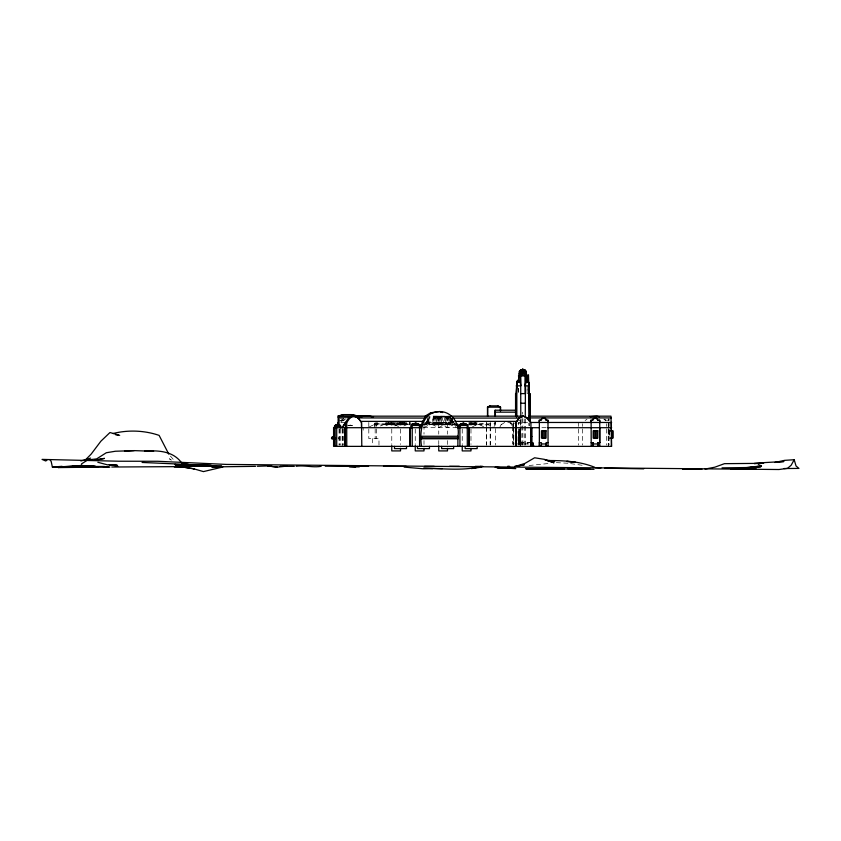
<?xml version="1.0" encoding="UTF-8"?>
<svg xmlns="http://www.w3.org/2000/svg" width="841" height="841" viewBox="0 0 841 841"><rect width="100%" height="100%" fill="white"/><g stroke="black" fill="none" stroke-linecap="round" stroke-linejoin="round"><path stroke-width="0.63" stroke-dasharray="4.21 3.15" d="M385.861 422.35L385.861 424.821L406.424 424.821L406.424 422.35M388.489 424.821L388.489 422.35M391.118 424.821L391.118 422.35M399.401 424.821L399.401 422.35M400.516 425.136L400.516 422.571M404.626 424.821L404.626 422.35M409.346 424.821L409.346 422.35M428.122 418.65L428.122 424.821L428.164 416.169M436.332 424.821L436.332 416.169M438.949 424.821L438.949 416.169M441.578 424.821L441.578 416.169M443.754 424.821L443.754 416.169M445.509 424.821L445.509 416.169M447.486 416.169L447.486 434.145M449.872 424.821L449.872 417.409M450.734 417.409L450.734 424.821L450.776 416.169L432.831 416.169L432.831 424.821L453.404 424.821L453.404 421.12M451.606 419.88L451.606 424.821L451.638 417.409M452.49 424.821L452.49 419.88M469.005 424.821L469.005 422.35M470.981 425.136L470.981 422.571M475.102 424.821L475.102 422.35M520.295 445.131L520.316 428.942L520.348 438.823M608.285 420.185L608.295 419.028M608.81 420.185L608.821 419.028M409.525 422.308L409.441 424.821L403.249 423.832L397.068 424.821L394.85 425.977M456.411 424.821L450.229 423.832L444.048 424.821L438.487 427.701L432.926 424.821L433.189 417.273M374.266 427.701L374.718 422.466L374.96 423.822M454.014 422.466L421.825 422.897M376.715 425.599L377.283 422.466M494.907 423.822L495.149 422.466L495.402 423.822L470.035 423.822M499.586 427.701L501.057 424.8L503.77 422.466M343.475 420.7L344.295 420.08L339.575 420.08M504.705 422.466L501.057 424.8M585.126 420.511L586.986 419.207M340.857 420.511L343.801 418.555M340.826 421.877L342.602 420.7M346.135 418.608L342.707 420.7M369.136 427.123C374.676 423.496 382.298 422.771 388.174 425.977M380.363 425.977C386.24 422.771 393.861 423.496 399.401 427.123M403.848 425.977L406.077 424.821L412.258 423.832M424.001 427.701C430.939 422.781 440.558 422.781 447.486 427.701L453.057 424.821L455.528 424.432M472.095 427.123C478.382 422.918 487.065 422.918 493.352 427.123M348.016 425.651L353.073 425.651M347.69 425.609L350.539 425.136M421.793 424.631L426.744 423.832L432.926 424.821M529.063 465.515L548.479 463.507M556.353 462.634L567.885 463.233M339.964 418.608L345.104 418.608M605.1 420.185L609.052 420.185M339.344 420.7L343.58 420.7L340.931 422.466L344.074 422.466M425.767 422.466L454.571 422.466M527.57 422.466L518.403 422.466L518.403 426.387M507.281 421.846L510.371 423.149L516.616 423.149M517.856 423.149L522.85 423.149M374.476 423.822L410.303 423.822M424.221 423.822L457.946 423.832M373.583 424.821L382.581 424.821M421.846 424.821L429.909 424.821L429.909 416.169M476.889 422.35L476.889 424.821L467.543 424.821L473.725 423.832L479.906 424.821L488.905 424.821M423.517 427.701L456.621 427.701M541.909 427.701L547.123 427.701M610.019 430.813L608.285 430.813L608.285 438.098L610.019 438.098M520.253 431.37L518.035 431.37L518.109 443.953M338.135 437.804L339.07 437.804M338.135 438.771L339.07 438.771M519.749 442.597L530.871 442.597M520.537 442.692L522.986 442.692L522.986 446.371M529.357 442.692L527.191 442.692L527.191 443.953M528.915 443.953L512.642 443.953L512.642 427.701M582.088 465.252L570.135 463.549M350.045 425.136L352.505 425.651M509.898 422.466L511.528 423.149L513.504 425.882M479.906 424.821L484.353 427.123M171.375 460.122L169.43 458.765L171.448 460.279M604.269 419.028L605.877 420.185M603.743 419.028L605.341 420.185M516.889 418.671L521.946 422.466M170.439 456.085L174.476 460.826M450.082 417.041L452.794 420.511M510.371 423.149L513.672 427.701M453.467 421.383L455.433 427.701M454.907 423.507L456.169 427.701M522.576 412.164L522.629 414.171M608.979 419.028L608.989 420.185M608.442 419.028L608.463 420.185M609.494 430.813L609.494 438.098M609.399 430.813L609.399 438.098M609.052 422.466L609.052 426.387M609.052 429.005L609.052 444.71M608.81 430.813L608.81 438.098M608.747 423.769L608.747 427.701M608.747 428.942L608.747 445.131M608.516 423.769L608.516 426.387M608.516 428.942L608.516 445.131M608.222 423.769L608.222 426.387M608.222 428.942L608.222 446.371M606.445 423.769L606.445 426.387M606.445 428.942L606.445 445.131M582.329 423.769L582.329 426.387M582.329 428.942L582.329 445.131M578.408 422.466L578.408 426.387M578.408 428.942L578.408 445.131M529.199 423.202L529.199 425.777M528.894 423.202L529.042 425.777M527.801 442.692L527.801 443.953M527.149 385.872L527.149 393.599L526.992 388.447M525.278 418.923L525.247 445.11M524.773 418.923L524.805 445.089M522.85 418.503L522.923 445.131M522.135 442.597L522.198 445.131M521.946 418.692L521.946 445.131M520.789 418.923L520.758 445.099M520.611 442.692L520.611 445.141M520.316 421.141L520.316 426.387M520.295 419.974L520.295 425.125M520.295 428.952L520.295 446.371M520.106 431.37L520.032 443.953M519.896 431.37L519.822 443.953M519.612 431.37L519.749 445.11M519.559 428.942L519.559 445.131M519.402 431.37L519.265 443.953M519.191 428.952L519.191 443.953M518.75 431.37L518.75 443.953M518.571 388.447L518.571 393.599L518.413 388.447M518.676 431.37L518.676 443.953M518.403 428.942L518.403 445.131M518.319 431.37L518.245 443.953M513.767 427.701L513.767 443.953M513.515 422.739L513.515 427.985M513.515 429.299L513.515 445.057M513.199 422.739L513.199 425.367M513.199 426.681L513.199 445.057M495.612 422.571L495.612 425.136M495.612 428.542L495.612 445.099M494.697 422.466L494.697 426.387M490.587 422.739L490.587 425.367M490.587 426.681L490.587 445.057M490.156 422.739L490.156 425.367M490.156 426.681L490.156 445.057M486.676 422.466L486.676 426.387M486.676 427.701L486.676 445.131M486.382 422.739L486.382 425.367M486.382 426.681L486.382 445.057M475.133 422.35L475.133 424.821M473.409 422.35L473.357 424.821M470.981 428.984L470.981 444.469M470.771 422.35L470.739 424.821M462.235 428.984L462.235 444.469M452.521 417.409L452.521 424.821M449.924 416.169L449.924 424.821M449.031 416.169L449.01 424.821M447.486 440.6L447.486 444.469M447.286 416.169L447.254 424.821M445.541 416.169L445.541 424.821M444.658 416.169L444.637 424.821M442.482 416.169L442.482 424.821M441.609 416.169L441.609 424.821M439.002 416.169L439.002 424.821M438.75 416.169L438.75 434.145M438.75 440.6L438.75 444.469M436.374 416.169L436.374 424.821M429.026 416.169L429.026 424.821L429.005 417.409M427.281 417.409L427.281 424.821M427.249 419.88L427.249 424.821M425.546 422.35L425.525 424.821M424.001 425.136L424.001 434.145M424.001 440.6L424.001 444.469M415.254 429.036L415.254 444.479M410.261 422.35L410.261 424.821M404.668 422.35L404.668 424.821M402.051 422.35L402.051 424.821M402.03 422.35L402.03 424.821M400.516 428.984L400.516 444.469M399.454 422.35L399.454 424.821M396.773 422.35L396.773 424.821M395.512 422.35L395.512 424.821M391.769 422.571L391.769 425.136M391.769 428.984L391.769 444.469M391.139 422.35L391.139 424.821M388.531 422.35L388.531 424.821M378.976 445.078L378.976 438.592L368.81 438.592L368.81 428.91M376.337 422.455L376.337 426.387M376.337 428.91L376.337 438.592M375.17 422.466L375.17 426.387M375.17 428.91L375.17 438.592M372.616 438.592L372.616 445.078M368.81 422.466L368.81 427.701M363.175 427.701L363.175 430.193M343.454 428.942L343.454 445.131M342.487 428.942L342.487 445.131M342.171 428.942L342.171 446.371M340.384 428.942L340.384 445.131M339.28 428.942L339.28 445.131M339.07 428.963L339.07 445.11M386.744 422.35L386.744 424.821L386.765 422.35M387.627 422.35L387.627 424.821L387.648 422.35M389.351 422.35L389.351 424.821L389.394 422.35M390.224 422.35L390.224 424.821L390.266 422.35M391.959 422.35L391.959 424.821L392.022 422.35M392.852 422.35L392.852 424.821L392.873 422.35M393.704 422.35L393.704 424.821L393.756 422.35M394.597 422.35L394.597 424.821L394.618 422.35M397.656 422.35L397.656 424.821L397.688 422.35M398.539 422.35L398.539 424.821L398.571 422.35M400.274 422.35L400.274 424.821L400.305 422.35M401.146 422.35L401.146 424.821L401.178 422.35M403.764 422.35L403.764 424.821L403.785 422.35M405.52 422.35L405.52 424.821L405.53 422.35M426.366 421.12L426.366 424.821L426.429 421.12M433.714 416.169L433.714 424.821L433.746 416.169M434.597 416.169L434.597 424.821L434.629 416.169M435.459 416.169L435.459 424.821L435.512 416.169M437.204 416.169L437.204 424.821L437.246 416.169M438.098 416.169L438.098 424.821L438.119 416.169M439.811 416.169L439.811 424.821L439.864 416.169M440.695 416.169L440.695 424.821L440.726 416.169M446.382 416.169L446.382 424.821L446.424 416.169M448.127 416.169L448.127 424.821L448.158 416.169M469.867 422.35L469.867 424.821L469.909 422.35M471.612 422.35L471.612 424.821L471.654 422.35M472.495 422.35L472.495 424.821L472.516 422.35M474.229 422.35L474.229 424.821L474.271 422.35M475.985 422.35L475.985 424.821L476.006 422.35M520.337 428.942L520.316 445.131L520.348 428.931M402.944 424.821L402.944 422.35L402.881 424.821"/><path stroke-width="1.26" d="M419.596 446.371L419.554 425.462M420.332 427.701L420.332 425.462L411.091 425.462L411.091 427.701M529.998 421.541L529.998 393.599L529.042 393.599L528.474 374.718M599.749 442.597L599.749 427.701M494.865 416.169L495.149 410.219L515.911 410.219M517.846 382.266L518.34 380.269L518.382 381.425M518.687 382.266L518.645 380.269L519.654 380.847L519.812 382.266M527.265 382.266L527.223 380.269L528.085 381.425L527.959 380.847M522.713 369.945L522.787 369.399L524.837 369.945L526.214 371.396L526.971 381.005M528.085 382.266L527.906 380.847L526.918 380.269L528.232 380.847L528.894 385.872M518.392 381.005L519.349 371.396L520.726 369.945L522.787 369.399L524.595 369.945L525.814 371.396L526.045 375.275M525.278 417.62L525.457 375.275M529.336 385.872L525.173 385.872L525.772 382.266L528.779 382.266L529.336 385.872L529.336 421.425M525.173 385.872L525.72 382.266M516.227 393.714L516.9 382.266L516.374 393.599M519.496 382.266L518.645 380.269L517.657 380.847L517.551 382.266M526.424 381.425L527.244 380.416M517.488 382.266L518.056 380.416M517.793 381.425L518.214 380.416M526.424 382.266L527.223 380.269L526.214 380.847L526.056 382.266M421.183 427.701L421.877 424.673L419.27 425.346M516.668 416.673L516.668 385.872L517.341 380.847L519.044 380.416M517.478 381.425L517.635 380.847M421.551 424.673L422.55 421.383L426.25 416.169L424.579 418.082M421.509 446.371C419.459 432.263 421.257 411.943 439.696 411.554C452.458 411.533 460.332 424.789 457.882 436.542M540.868 420.185L542.13 418.208L543.318 417.914L544.81 418.208L546.198 420.185M592.621 420.185L593.01 419.028L595.081 417.914L596.574 418.208L597.962 420.185M520.369 375.275L520.695 385.872M357.236 417.21L357.709 415.99L358.171 417.21L358.171 415.99L351.181 414.602L343.622 414.602L338.135 415.99L338.135 425.083M544.81 418.208L542.392 418.208L541.005 420.185L539.207 420.185L539.354 422.466M596.574 418.208L594.156 418.208L592.768 420.185L590.971 420.185L591.118 422.466M774.813 462.487L784.527 460.363L794.198 459.722L791.16 465.241L787.512 468.353L778.966 469.52L226.429 464.421L157.782 461.278L118.959 461.225L42.05 459.396L45.666 460.963L46.886 460.332M342.14 427.701L348.51 417.914L352.621 416.169L427.543 416.169M342.34 427.701L345.409 422.466L345.399 446.371M530.986 446.371L530.934 422.466L527.633 417.914L523.523 416.169L519.412 417.914L516.111 422.466L515.901 446.371L516.069 422.466L519.181 417.914L523.102 416.169L518.823 417.914M346.765 446.371L346.713 422.466L350.014 417.914L354.124 416.169L358.245 417.914L361.535 422.466L361.798 446.371M336.211 427.701L336.211 425.704L338.208 424.484L340.342 425.704L340.206 427.701L340.185 426.135M336.211 425.704L336.642 425.125M334.834 446.371L334.918 425.704L337.052 424.484L338.734 425.125M519.749 371.396L520.968 369.945L522.787 369.399L524.521 369.945L525.699 371.396M519.181 375.275L518.592 381.005M412.153 427.701L412.153 424.852L415.717 423.118L419.533 424.852L419.533 427.701M412.153 424.852L412.91 424.022M59.711 466.923L58.492 467.585L57.272 466.85L52.384 467.081L62.055 466.324M411.901 425.462L412.71 424.022L415.717 423.118L418.513 424.022L419.27 425.462L421.877 424.673M459.606 425.462L460.426 424.022L463.433 423.118L467.249 424.852L467.312 446.371M84.994 460.353L91.175 454.087L100.878 441.21L109.971 432.526L119.685 435.344M81.472 463.927L86.518 460.7M425.083 416.169L430.739 412.752L439.696 411.554M500.584 411.028L500.584 407.17L497.641 405.856L490.187 405.856L487.706 407.17L487.706 416.169M521.693 369.945L522.787 369.399L523.869 369.945L524.742 375.275M487.475 416.169L487.475 407.17L490.187 405.856M517.919 380.416L518.666 380.416M515.207 466.503L524.921 463.402L534.624 457.777L544.327 459.344L554.03 462.802L544.936 459.806L554.639 461.352L548.143 460.794M343.622 414.602L339.07 415.99L339.07 425.083M80.862 461.005L90.565 458.114M113.009 433.535C127.927 429.73 144.61 430.382 159.117 435.386L168.82 454.182M471.475 468.605L481.178 466.408C462.392 471.212 442.723 468.311 423.559 468.269L442.355 468.626M590.203 416.673L596.984 416.169L599.454 416.747M758.435 463.854L764.501 462.592L783.917 461.509L778.713 462.066M758.214 463.927L763.891 462.792L754.188 463.538L763.292 463.328L724.469 463.664L714.766 467.207L705.052 469.068M95.39 460.206L104.484 458.398L94.781 460.122M222.833 467.007L203.427 471.601L193.724 468.784L183.401 467.154L194.334 468.889L193.724 468.784M516.342 466.292L524.311 464.789L514.597 466.387M743.265 467.974L761.462 465.872L747.512 468.006M472.085 468.448L481.788 467.102M72.379 466.566L82.082 465.325L72.379 466.566L53.603 466.986M87.517 459.974L96.61 458.902L106.313 452.742L115.406 451.239L134.213 450.618L153.619 451.312L144.526 451.07C158.14 450.303 173.162 450.818 181.856 463.181M125.12 451.186L124.5 451.26L134.213 450.618M267.648 465.946L277.362 467.133L287.065 466.082M530.986 443.985L531.88 444.006M475.333 466.356L482.787 466.356M742.056 468.059L760.853 466.723L751.759 467.407M321.178 466.303C312.82 467.838 304.526 464.999 296.148 466.282M348.048 466.377L325.257 466.177M368.579 466.345L356.626 466.345M424.558 466.366L434.261 466.366M72.988 466.503L82.691 466.03L56.042 466.902L94.224 466.429L56.652 466.881M294.318 466.366L280.106 466.303M257.325 466.271L270.97 465.83M54.213 466.881L93.004 465.819L79.054 466.303M54.823 466.913L95.443 466.345L76.647 466.492L85.74 466.377M58.492 467.585L98.502 467.091L93.298 467.091M52.994 467.039L62.665 466.776M57.272 466.85L76.037 466.461M221.004 466.997L211.911 467.228L221.614 467.018M221.13 466.797L255.496 466.335M449.599 466.292L459.302 466.261M751.15 467.48L722.03 467.869M205.204 465.588L188.815 465.494M731.039 469.141L756.217 468.858M65.114 466.723L55.432 466.881L76.636 466.335M213.078 465.662L175.475 465.147M506.072 468.111L506.681 468.101L496.978 467.67L515.785 468.616M108.815 467.123L93.046 467.144M432.652 468.647L422.949 468.763L404.143 467.091M86.35 466.387L91.206 466.345M549.184 460.542C564.532 460.532 580.311 461.446 594.682 467.281M784.022 468.542L798.95 468.405L796.028 465.967L794.198 459.722M65.724 466.66L74.817 466.608M555.218 469.362L564.311 469.32L526.098 468.7L594.03 469.31M701.93 469.299L682.514 469.194M104.547 466.471L85.13 466.492M520.726 369.945L524.837 369.945M519.349 371.396L526.214 371.396M519.086 373.278L526.477 373.278M519.002 375.275L526.561 375.275L527.17 375.959L527.17 381.005M518.392 375.959L527.17 375.959M517.762 380.416L519.223 380.416M526.634 380.416L527.801 380.416M517.341 380.847L519.654 380.847M526.214 380.847L528.232 380.847M517.183 381.425L519.812 381.425M526.056 381.425L528.379 381.425M516.227 385.872L520.758 385.872L520.201 382.266L517.089 382.266L516.532 385.872L516.532 417.21M516.532 393.599L515.565 393.599L515.565 416.116M520.695 393.599L525.278 393.599L525.173 375.959M520.789 403.238L525.278 403.238M487.475 407.17L500.584 407.17M495.149 410.219L495.328 412.164L516.09 412.164M430.739 412.752L433.199 412.752M338.135 415.99L367.254 415.99L373.52 416.758M450.555 416.169L523.523 416.169M528.989 416.169L610.997 416.169L611.638 446.371L333.583 446.371L333.583 427.701L421.509 427.701M350.14 417.22L338.135 417.22M348.51 417.914L350.014 417.914M353.704 416.169L358.245 417.914M525.247 417.262L527.633 417.914M528.989 417.914L611.354 417.914M358.024 417.914L424.978 418.082M452.269 418.082L519.086 418.082M544.548 418.208L545.746 419.028M596.311 418.208L597.509 419.028M358.161 418.082L360.715 421.383L423.475 421.383M455.013 421.383L516.847 421.383M345.209 422.466L346.713 422.466M530.093 422.466L611.638 422.466M412.71 424.022L418.713 424.022M460.426 424.022L466.429 424.022M411.901 424.852L419.533 424.852M459.606 424.852L467.249 424.852M335.37 425.125L339.89 425.125M334.918 425.704L340.342 425.704M457.557 427.701L539.354 427.701M547.985 427.701L611.638 427.701M610.587 430.813L612.952 430.813L612.952 438.098L610.587 438.098M530.734 436.447L531.88 436.447M335.559 437.804L331.554 437.804L331.554 438.771L335.559 438.771M421.509 437.804L458.156 437.804L458.156 438.771L421.509 438.771M548.069 442.597L546.093 442.597L546.177 445.131L548.069 446.371L547.985 420.185L546.061 420.185L545.536 419.028M597.983 446.371L597.846 442.597L599.833 442.597M539.354 442.692L541.425 442.692L541.425 445.131L539.438 446.371L539.438 442.692M591.118 442.692L593.178 442.692M593.105 443.953L597.888 443.953M349.562 466.85L359.275 466.871M187.007 465.977L196.72 466.04L177.304 465.84M111.748 467.018L182.308 466.608M221.561 465.746L184.568 465.578L174.865 464.484L184.568 465.578M187.617 465.977L216.736 466.303L178.523 465.567M197.33 466.082L179.133 465.567M643.701 468.847L604.879 468.164M103.359 466.913L109.919 467.039M525.488 468.784L535.191 469.036M174.308 466.997L184.621 467.239M567.969 468.836L590.414 469.383M600.937 468.017L595.176 467.691M211.249 465.273L194.26 464.653M92.342 466.597L94.959 466.692M533.362 468.794L544.285 469.299L534.582 468.71L543.685 469.236M210.639 465.494L142.087 462.445M515.176 468.363L495.759 467.396M495.149 467.333L504.863 467.869M406.277 466.345L383.485 466.335M345.914 466.208L355.617 466.965M109.446 464.621L117.235 465.241L107.532 464.852L97.829 462.277M566.771 461.404L575.265 462.119M507.827 466.198L509.657 466.356M566.866 461.415L574.655 462.098M183.338 463.812L188.195 464.232M268.258 466.009L277.362 467.133M115.785 434.85L118.381 435.186M49.945 459.817L51.164 461.404L52.384 467.081M367.254 415.99L372.447 416.684M109.362 464.726L117.845 466.187M440.495 412.153L442.66 412.553M362.292 416.694L357.236 416.673L357.236 415.99L351.181 414.602M456.379 424.673L459.89 425.683M456.053 424.673L460.637 426.019M339.775 425.125L340.206 425.704L338.208 424.484L336.074 426.135M338.618 425.125L337.052 424.484L335.485 425.125L335.075 427.701M352.621 416.169L354.271 416.873M182.129 463.706L182.739 463.99M497.641 405.856L500.353 407.17L500.353 411.028M523.743 369.945L522.787 369.399L520.968 369.945L519.864 371.396L519.654 375.275M599.833 446.371L597.93 445.131L597.93 442.597M532.858 445.131L532.931 446.371L532.931 442.692L532.858 445.131L534.193 446.371M466.986 424.852L463.433 423.118L459.869 424.852L459.943 446.371M360.715 421.383L361.504 422.466L361.535 427.701M526.792 417.914L528.064 419.67M597.299 419.028L597.825 420.185L599.749 420.185L599.749 446.371M526.445 381.047L526.613 382.266M526.981 374.718L528.474 382.266M528.674 382.266L529.199 420.626M599.612 420.185L599.749 422.466M547.848 420.185L547.985 422.466M593.136 443.953L593.231 446.371M546.219 446.371L546.124 443.953L541.341 443.953L541.467 446.371M495.328 412.164L495.444 416.169M459.585 425.462L459.585 427.701M334.918 426.135L334.918 427.701M612.605 430.813L612.605 438.098M611.565 430.813L611.565 438.098M611.333 422.466L611.333 431.275M611.333 437.562L611.333 446.371M596.921 430.813L596.921 438.098M595.565 430.813L595.565 438.098M594.188 430.813L594.188 438.098M593.105 442.692L593.178 445.131L591.202 446.371L591.118 420.185M545.147 430.813L545.147 438.098M543.801 430.813L543.801 438.098M542.413 430.813L542.413 438.098M539.354 420.185L539.354 446.371M531.88 427.701L531.88 446.371M531.449 427.701L531.449 446.371M530.734 427.701L530.734 446.371M529.841 393.599L529.841 421.541M527.78 381.425L527.78 382.266M522.913 375.275L522.787 369.399L521.168 371.396L521.052 375.275M520.695 375.959L520.789 417.62M515.722 393.599L515.722 416.116M477.162 446.371L477.162 448.61L465.147 448.61L465.147 446.371M470.981 448.337L470.981 450.913L462.235 450.913L462.235 445.762M469.225 427.701L469.225 446.371M468.973 427.701L468.973 446.371M468.048 427.701L468.048 425.462L458.808 425.462L458.808 427.701M459.07 425.462L459.07 427.701M458.03 437.804L458.03 436.258L421.846 436.258L421.783 438.771M457.882 438.771L457.882 446.371M453.646 446.371L453.646 448.61L441.641 448.61L441.641 446.371M447.486 448.337L447.486 450.913L438.75 450.913L438.75 445.762M429.467 446.371L429.467 448.61L417.462 448.61L417.462 446.371M424.001 448.337L424.001 450.913L415.254 450.913L415.254 445.772M412.227 427.701L412.227 446.371M411.354 425.462L411.354 427.701M410.177 427.701L410.177 446.371M409.914 427.701L409.914 446.371M406.497 446.371L406.497 448.61L394.492 448.61L394.492 446.371M400.516 448.337L400.516 450.913L391.769 450.913L391.769 445.762M345.083 427.701L345.083 446.371M344.831 427.701L344.831 446.371M340.794 427.701L340.794 426.135L334.466 426.135L334.466 427.701M340.647 426.135L340.647 427.701M337.914 422.466L337.914 425.083M336.715 427.701L336.715 446.371M335.769 426.135L335.769 427.701M335.622 426.135L335.622 427.701M334.613 426.135L334.739 446.371M333.141 437.804L333.141 436.689L332.227 436.689L332.227 437.804M332.489 437.804L332.489 438.771M546.051 430.813L541.446 430.813L541.446 438.098L546.051 438.098L546.051 430.813M597.814 430.813L593.21 430.813L593.21 438.098L597.814 438.098L597.814 430.813"/></g></svg>
